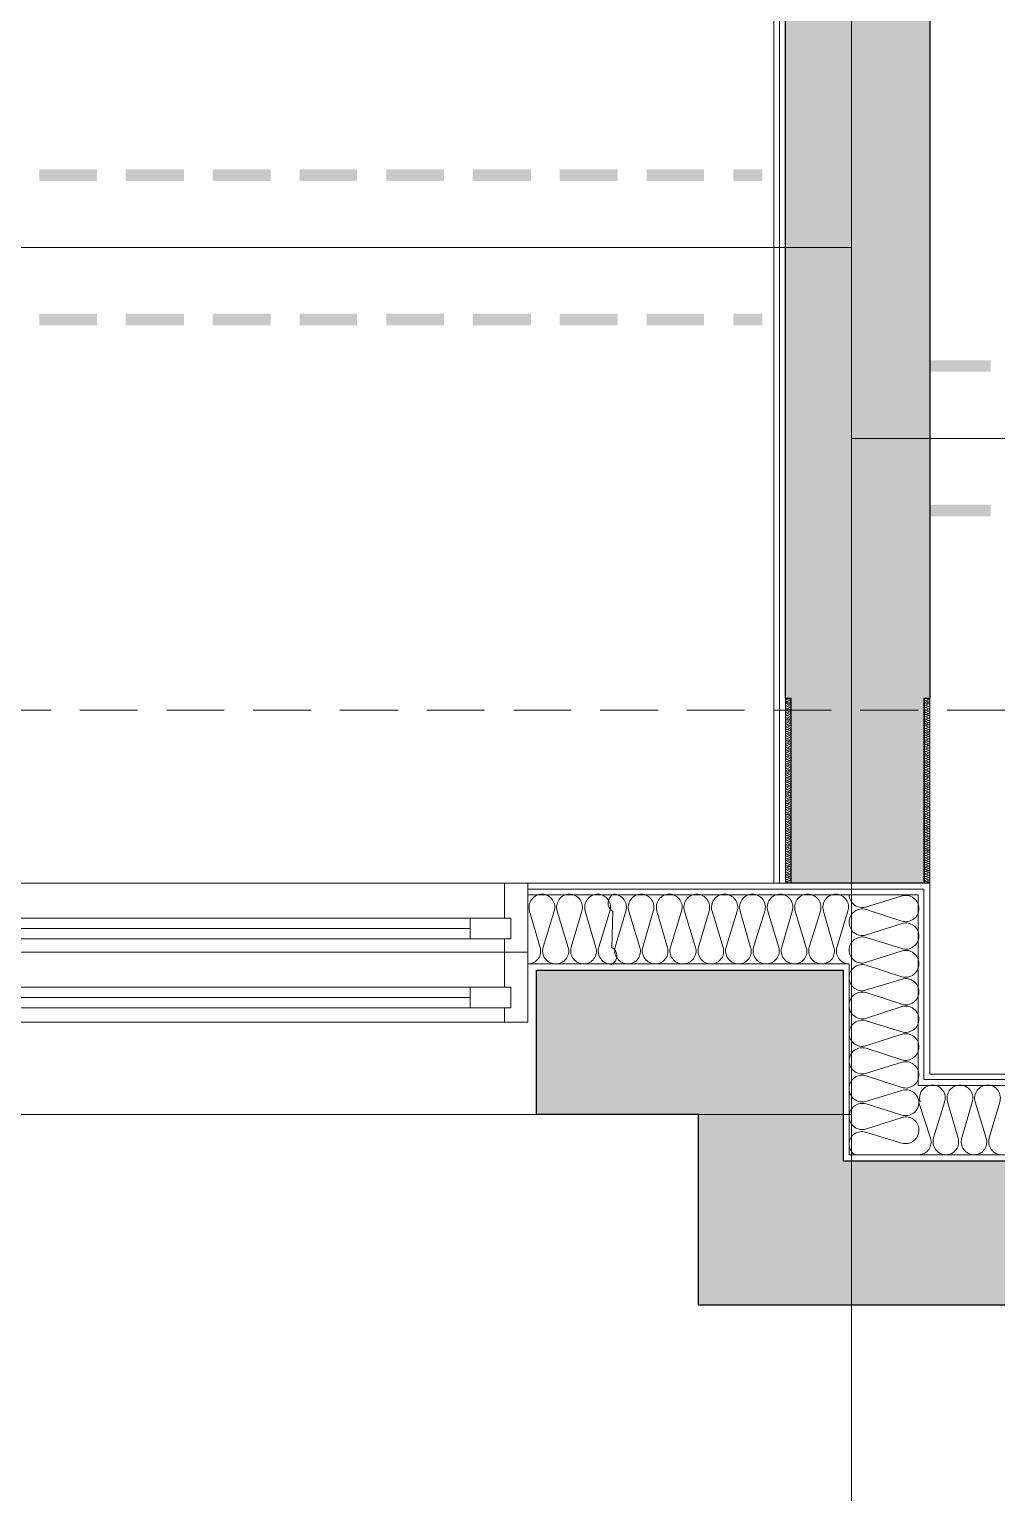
# Model space of a CAD drawing. Header units: millimetres. Extents: x 906 to 41302, y 848 to 28850.
# Drawn here: x 14347 to 16020, y 8792 to 11324 of the extents above; entities that cross this region are included whole.
import ezdxf

# ---------------------------------------------------------------- set-up
doc = ezdxf.new("R2010")
doc.units = ezdxf.units.MM
for name, color, linetype in [('PDF_X-단위세대$및$주동평면도$A-FIN-INSL', 7, 'Continuous'), ('PDF_X-단위세대$및$주동평면도$A-FIN-INSL-HID', 7, 'Continuous'), ('PDF_X-단위세대$및$주동평면도$A-FLOR-FLIN-TYP', 7, 'Continuous'), ('PDF_X-단위세대$및$주동평면도$A-ST-AXIS-CEN', 7, 'Continuous'), ('PDF_X-단위세대$및$주동평면도$A-ST-AXIS-CEN-SUB', 7, 'Continuous'), ('PDF_X-단위세대$및$주동평면도$A-ST-CONC', 7, 'Continuous'), ('PDF_X-단위세대$및$주동평면도$A-WALL-DRY', 7, 'Continuous'), ('PDF_X-단위세대$및$주동평면도$A-WIN', 7, 'Continuous')]:
    doc.layers.add(name, color=color, linetype=linetype)
doc.layers.add('PDF_X-단위세대$및$주동평면도$A-FIN-INSL-HAT', color=7, linetype='Continuous', true_color=0x666666)
doc.layers.add('PDF_X-단위세대$및$주동평면도$S-ST-CONC-PAT1', color=7, linetype='Continuous', true_color=0xb7b7b7)

msp = doc.modelspace()

# ---------------------------------------------------------------- linework, layer by layer
at = {"layer": 'PDF_X-단위세대$및$주동평면도$A-FIN-INSL', "lineweight": 5}
for points in [[(15654.9, 10166.4), (15654.9, 9846.7)], [(15904.6, 9846.7), (15904.6, 10166.4)], [(15209.3, 9826.6), (15884.5, 9826.6), (15884.5, 9496.4), (16529.1, 9496.4)], [(15209.3, 9707), (15764.9, 9707), (15764.9, 9376.8), (16529.1, 9376.8)]]:
    msp.add_lwpolyline(points, dxfattribs=at)
at = {"layer": 'PDF_X-단위세대$및$주동평면도$A-FIN-INSL-HAT', "lineweight": 9}
for points in [[(15654.9, 10166.9, 0.501688), (15657, 10165.3), (15662.4, 10166.3, -0.501688), (15664.4, 10164.8, -0.501688), (15662.3, 10162.1), (15656.9, 10161.1, -0.501688), (15654.9, 10162.7, -0.501688), (15657, 10164.2), (15662.4, 10163.1, -0.501688), (15664.4, 10161.6, -0.501688), (15662.3, 10158.9), (15657, 10160, 0.501688), (15654.9, 10159.5, 0.501688), (15656.9, 10158, 0.501688), (15654.9, 10155.2, 0.501688), (15656.9, 10153.7, 0.501688), (15654.9, 10151, 0.501688), (15656.9, 10149.5, 0.501688), (15654.9, 10146.8, 0.501688), (15656.9, 10145.3, 0.501688), (15654.9, 10143.6, 0.501688), (15656.9, 10142.1, 0.501688), (15654.9, 10139.4, 0.501688), (15656.9, 10137.8, 0.501688), (15654.9, 10135.1, 0.501688), (15656.9, 10133.6, 0.501688), (15654.9, 10130.9, 0.501688), (15656.9, 10129.4, 0.501688), (15654.9, 10126.7, 0.501688), (15656.9, 10125.1, 0.501688), (15654.9, 10123.5, 0.501688), (15656.9, 10122, 0.501688), (15654.9, 10119.3, 0.501688), (15656.9, 10117.7, 0.501688), (15654.9, 10115, 0.501688), (15656.9, 10113.5, 0.501688), (15654.9, 10110.8, 0.501688), (15656.9, 10109.3, 0.501688), (15654.9, 10107.6, 0.501688), (15656.9, 10106.1, 0.501688), (15654.9, 10103.4, 0.501688), (15656.9, 10101.9, 0.501688), (15654.9, 10099.2, 0.501688), (15656.9, 10097.6, 0.501688), (15654.9, 10094.9, 0.501688), (15656.9, 10093.4, 0.501688), (15654.9, 10090.7, 0.501688), (15656.9, 10089.2, 0.501688), (15654.9, 10087.5, 0.501688), (15656.9, 10086, 0.501688), (15654.9, 10083.3, 0.501688), (15656.9, 10081.8, 0.501688), (15654.9, 10079, 0.501688), (15656.9, 10077.5, 0.501688), (15654.9, 10074.8, 0.501688), (15656.9, 10073.3, 0.501688), (15654.9, 10071.6, 0.501688), (15656.9, 10070.1, 0.501688), (15654.9, 10067.4, 0.501688), (15656.9, 10065.9, 0.501688), (15654.9, 10063.2, 0.501688), (15656.9, 10061.6, 0.501688), (15654.9, 10058.9, 0.501688), (15656.9, 10057.4, 0.501688), (15654.9, 10054.7, 0.501688), (15656.9, 10053.2, 0.501688), (15654.9, 10051.5, 0.501688), (15656.9, 10050, 0.501688), (15654.9, 10047.3, 0.501688), (15656.9, 10045.8, 0.501688), (15654.9, 10043.1, 0.501688), (15656.9, 10041.5, 0.501688), (15654.9, 10038.8, 0.501688), (15656.9, 10037.3, 0.501688), (15654.9, 10035.7, 0.501688), (15656.9, 10034.1, 0.501688), (15654.9, 10031.4, 0.501688), (15656.9, 10029.9, 0.501688), (15654.9, 10027.2, 0.501688), (15656.9, 10025.7, 0.501688), (15654.9, 10023, 0.501688), (15656.9, 10021.4, 0.501688), (15654.9, 10018.7, 0.501688), (15656.9, 10017.2, 0.501688), (15654.9, 10015.5, 0.501688), (15656.9, 10014, 0.501688), (15654.9, 10011.3, 0.501688), (15656.9, 10009.8, 0.501688), (15654.9, 10007.1, 0.501688), (15656.9, 10005.6, 0.501688), (15654.9, 10002.8, 0.501688), (15656.9, 10001.3, 0.501688), (15654.9, 9999.7, 0.501688), (15656.9, 9998.1, 0.501688), (15654.9, 9995.4, 0.501688), (15656.9, 9993.9, 0.501688), (15654.9, 9991.2, 0.501688), (15656.9, 9989.7, 0.501688), (15654.9, 9987, 0.501688), (15656.9, 9985.4, 0.501688), (15654.9, 9982.7, 0.501688), (15656.9, 9981.2, 0.501688), (15654.9, 9979.6, 0.501688), (15656.9, 9978, 0.501688), (15654.9, 9975.3, 0.501688), (15656.9, 9973.8, 0.501688), (15654.9, 9971.1, 0.501688), (15656.9, 9969.6, 0.501688), (15654.9, 9966.9, 0.501688), (15656.9, 9965.3, 0.501688), (15654.9, 9962.6, 0.501688), (15656.9, 9961.1, 0.501688), (15654.9, 9959.5, 0.501688), (15656.9, 9957.9, 0.501688), (15654.9, 9955.2, 0.501688), (15656.9, 9953.7, 0.501688), (15654.9, 9951, 0.501688), (15656.9, 9949.5, 0.501688), (15654.9, 9946.8, 0.501688), (15656.9, 9945.2, 0.501688), (15654.9, 9943.6, 0.501688), (15656.9, 9942.1, 0.501688), (15654.9, 9939.3, 0.501688), (15656.9, 9937.8, 0.501688), (15654.9, 9935.1, 0.501688), (15656.9, 9933.6, 0.501688), (15654.9, 9930.9, 0.501688), (15656.9, 9929.4, 0.501688), (15654.9, 9926.6, 0.501688), (15656.9, 9925.1, 0.501688), (15654.9, 9923.5, 0.501688), (15656.9, 9921.9, 0.501688), (15654.9, 9919.2, 0.501688), (15656.9, 9917.7, 0.501688), (15654.9, 9915, 0.501688), (15656.9, 9913.5, 0.501688), (15654.9, 9910.8, 0.501688), (15656.9, 9909.2, 0.501688), (15654.9, 9907.6, 0.501688), (15656.9, 9906.1, 0.501688), (15654.9, 9903.4, 0.501688), (15656.9, 9901.8, 0.501688), (15654.9, 9899.1, 0.501688), (15656.9, 9897.6, 0.501688), (15654.9, 9894.9, 0.501688), (15656.9, 9893.4, 0.501688), (15654.9, 9890.7, 0.501688), (15656.9, 9889.1, 0.501688), (15654.9, 9887.5, 0.501688), (15656.9, 9886, 0.501688), (15654.9, 9883.3, 0.501688), (15656.9, 9881.7, 0.501688), (15654.9, 9879, 0.501688), (15656.9, 9877.5, 0.501688), (15654.9, 9874.8, 0.501688), (15656.9, 9873.3, 0.501688), (15654.9, 9871.6, 0.501688), (15656.9, 9870.1, 0.501688), (15654.9, 9867.4, 0.501688), (15656.9, 9865.9, 0.501688), (15654.9, 9863.1, 0.501688), (15656.9, 9861.6, 0.501688), (15654.9, 9858.9, 0.501688), (15656.9, 9857.4, 0.501688), (15654.9, 9854.7, 0.501688), (15656.9, 9853.2, 0.501688), (15654.9, 9851.5, 0.501688), (15656.9, 9850, 0.501688), (15654.9, 9847.3)], [(15904.6, 9847.3, 0.501688), (15902.6, 9848.8, 0.501688), (15904.6, 9851.5, 0.501688), (15902.6, 9853, 0.501688), (15904.6, 9854.7, 0.501688), (15902.6, 9856.2, 0.501688), (15904.6, 9858.9, 0.501688), (15902.6, 9860.4, 0.501688), (15904.6, 9863.1, 0.501688), (15902.6, 9864.7, 0.501688), (15904.6, 9867.4, 0.501688), (15902.6, 9868.9, 0.501688), (15904.6, 9871.6, 0.501688), (15902.6, 9873.1, 0.501688), (15904.6, 9874.8, 0.501688), (15902.6, 9876.3, 0.501688), (15904.6, 9879, 0.501688), (15902.6, 9880.5, 0.501688), (15904.6, 9883.3, 0.501688), (15902.6, 9884.8, 0.501688), (15904.6, 9887.5, 0.501688), (15902.6, 9889, 0.501688), (15904.6, 9890.7, 0.501688), (15902.6, 9892.2, 0.501688), (15904.6, 9894.9, 0.501688), (15902.6, 9896.4, 0.501688), (15904.6, 9899.1, 0.501688), (15902.6, 9900.6, 0.501688), (15904.6, 9903.4, 0.501688), (15902.6, 9904.9, 0.501688), (15904.6, 9907.6, 0.501688), (15902.6, 9909.1, 0.501688), (15904.6, 9910.8, 0.501688), (15902.6, 9912.3, 0.501688), (15904.6, 9915, 0.501688), (15902.6, 9916.5, 0.501688), (15904.6, 9919.2, 0.501688), (15902.6, 9920.8, 0.501688), (15904.6, 9923.5, 0.501688), (15902.6, 9925, 0.501688), (15904.6, 9926.6, 0.501688), (15902.6, 9928.2, 0.501688), (15904.6, 9930.9, 0.501688), (15902.6, 9932.4, 0.501688), (15904.6, 9935.1, 0.501688), (15902.6, 9936.6, 0.501688), (15904.6, 9939.3, 0.501688), (15902.6, 9940.9, 0.501688), (15904.6, 9943.6, 0.501688), (15902.6, 9945.1, 0.501688), (15904.6, 9946.8, 0.501688), (15902.6, 9948.3, 0.501688), (15904.6, 9951, 0.501688), (15902.6, 9952.5, 0.501688), (15904.6, 9955.2, 0.501688), (15902.6, 9956.7, 0.501688), (15904.6, 9959.5, 0.501688), (15902.6, 9961, 0.501688), (15904.6, 9962.6, 0.501688), (15902.6, 9964.1, 0.501688), (15904.6, 9966.9, 0.501688), (15902.6, 9968.4, 0.501688), (15904.6, 9971.1, 0.501688), (15902.6, 9972.6, 0.501688), (15904.6, 9975.3, 0.501688), (15902.6, 9976.8, 0.501688), (15904.6, 9979.6, 0.501688), (15902.6, 9981.1, 0.501688), (15904.6, 9982.7, 0.501688), (15902.6, 9984.3, 0.501688), (15904.6, 9987, 0.501688), (15902.6, 9988.5, 0.501688), (15904.6, 9991.2, 0.501688), (15902.6, 9992.7, 0.501688), (15904.6, 9995.4, 0.501688), (15902.6, 9997, 0.501688), (15904.6, 9999.7, 0.501688), (15902.6, 10001.2, 0.501688), (15904.6, 10002.8, 0.501688), (15902.6, 10004.4, 0.501688), (15904.6, 10007.1, 0.501688), (15902.6, 10008.6, 0.501688), (15904.6, 10011.3, 0.501688), (15902.6, 10012.8, 0.501688), (15904.6, 10015.5, 0.501688), (15902.6, 10017.1, 0.501688), (15904.6, 10018.7, 0.501688), (15902.6, 10020.2, 0.501688), (15904.6, 10023, 0.501688), (15902.6, 10024.5, 0.501688), (15904.6, 10027.2, 0.501688), (15902.6, 10028.7, 0.501688), (15904.6, 10031.4, 0.501688), (15902.6, 10032.9, 0.501688), (15904.6, 10035.7, 0.501688), (15902.6, 10037.2, 0.501688), (15904.6, 10038.8, 0.501688), (15902.6, 10040.3, 0.501688), (15904.6, 10043.1, 0.501688), (15902.6, 10044.6, 0.501688), (15904.6, 10047.3, 0.501688), (15902.6, 10048.8, 0.501688), (15904.6, 10051.5, 0.501688), (15902.6, 10053, 0.501688), (15904.6, 10054.7, 0.501688), (15902.6, 10056.2, 0.501688), (15904.6, 10058.9, 0.501688), (15902.6, 10060.5, 0.501688), (15904.6, 10063.2, 0.501688), (15902.6, 10064.7, 0.501688), (15904.6, 10067.4, 0.501688), (15902.6, 10068.9, 0.501688), (15904.6, 10071.6, 0.501688), (15902.6, 10073.2, 0.501688), (15904.6, 10074.8, 0.501688), (15902.6, 10076.3, 0.501688), (15904.6, 10079, 0.501688), (15902.6, 10080.6, 0.501688), (15904.6, 10083.3, 0.501688), (15902.6, 10084.8, 0.501688), (15904.6, 10087.5, 0.501688), (15902.6, 10089, 0.501688), (15904.6, 10090.7, 0.501688), (15902.6, 10092.2, 0.501688), (15904.6, 10094.9, 0.501688), (15902.6, 10096.4, 0.501688), (15904.6, 10099.2, 0.501688), (15902.6, 10100.7, 0.501688), (15904.6, 10103.4, 0.501688), (15902.6, 10104.9, 0.501688), (15904.6, 10107.6, 0.501688), (15902.6, 10109.1, 0.501688), (15904.6, 10110.8, 0.501688), (15902.6, 10112.3, 0.501688), (15904.6, 10115, 0.501688), (15902.6, 10116.5, 0.501688), (15904.6, 10119.3, 0.501688), (15902.6, 10120.8, 0.501688), (15904.6, 10123.5, 0.501688), (15902.6, 10125, 0.501688), (15904.6, 10126.7, 0.501688), (15902.6, 10128.2, 0.501688), (15904.6, 10130.9, 0.501688), (15902.6, 10132.4, 0.501688), (15904.6, 10135.1, 0.501688), (15902.6, 10136.7, 0.501688), (15904.6, 10139.4, 0.501688), (15902.6, 10140.9, 0.501688), (15904.6, 10143.6, 0.501688), (15902.6, 10145.1, 0.501688), (15904.6, 10146.8, 0.501688), (15902.6, 10148.3, 0.501688), (15904.6, 10151, 0.501688), (15902.6, 10152.5, 0.501688), (15904.6, 10155.2, 0.501688), (15902.6, 10156.8, 0.501688), (15904.6, 10159.5, 0.501688), (15902.6, 10161, 0.501688), (15904.6, 10162.7, 0.501688), (15902.6, 10164.2, 0.501688), (15904.6, 10166.9)], [(15209.8, 9707, 0.50163), (15230.5, 9735.6), (15212.4, 9798.5, -0.50163), (15234.2, 9827.7, -0.50163), (15254.8, 9798.1), (15235.7, 9736.3, 0.50163), (15257.5, 9707, 0.50163), (15279.2, 9735.6), (15260, 9798.5, -0.50163), (15281.8, 9827.7, -0.50163), (15302.5, 9798.1), (15284.3, 9736.3, 0.50163), (15306.2, 9707, 0.50163), (15326.8, 9735.6), (15308.7, 9798.5, -0.50163), (15330.5, 9827.7, -0.50163), (15351.1, 9798.1), (15332, 9736.3, 0.50163), (15353.9, 9706.3, 0.625109), (15354.3, 9735.6), (15356.5, 9797.9, -0.625109), (15358, 9827.7, -0.50163), (15378.7, 9798.1), (15360.5, 9736.3, 0.50163), (15382.4, 9707, 0.50163), (15403, 9735.6), (15383.8, 9798.5, -0.50163), (15405.6, 9827.7, -0.50163), (15426.3, 9798.1), (15408.2, 9736.3, 0.50163), (15430, 9707, 0.50163), (15450.6, 9735.6), (15432.5, 9798.5, -0.50163), (15454.3, 9827.7, -0.50163), (15475, 9798.1), (15455.8, 9736.3, 0.50163), (15477.6, 9707, 0.50163), (15499.3, 9735.6), (15480.1, 9798.5, -0.50163), (15501.9, 9827.7, -0.50163), (15522.6, 9798.1), (15504.5, 9736.3, 0.50163), (15526.3, 9707, 0.50163), (15546.9, 9735.6), (15527.8, 9798.5, -0.50163), (15549.6, 9827.7, -0.50163), (15571.3, 9798.1), (15552.1, 9736.3, 0.50163), (15573.9, 9707, 0.50163), (15594.6, 9735.6), (15576.4, 9798.5, -0.50163), (15598.3, 9827.7, -0.50163), (15618.9, 9798.1), (15599.7, 9736.3, 0.50163), (15621.5, 9707, 0.50163), (15643.2, 9735.6), (15624.1, 9798.5, -0.50163), (15645.9, 9827.7, -0.50163), (15666.5, 9798.1), (15648.4, 9736.3, 0.50163), (15670.2, 9707, 0.50163), (15690.9, 9735.6), (15671.7, 9798.5, -0.50163), (15693.5, 9827.7, -0.50163), (15715.2, 9798.1), (15696, 9736.3, 0.50163), (15717.8, 9707, 0.50163), (15738.5, 9735.6), (15720.4, 9798.5, -0.50163), (15742.2, 9827.7, -0.50163), (15762.8, 9798.1), (15743.8, 9735.6, 0.487625), (15764.4, 9707.1)], [(15764.9, 9827.2, 0.50163), (15793.5, 9805.5), (15856.4, 9824.6, -0.50163), (15885.6, 9802.8, -0.50163), (15856, 9781.1), (15794.2, 9801.3, 0.50163), (15764.9, 9779.5, 0.50163), (15793.5, 9756.8), (15856.4, 9777, -0.50163), (15885.6, 9755.2, -0.50163), (15856, 9733.5), (15794.2, 9752.7, 0.50163), (15764.9, 9730.9, 0.50163), (15793.5, 9709.2), (15856.4, 9729.4, -0.50163), (15885.6, 9707.6, -0.50163), (15856, 9684.8), (15794.2, 9705, 0.50163), (15764.9, 9683.2, 0.50163), (15793.5, 9661.5), (15856.4, 9680.7, -0.50163), (15885.6, 9658.9, -0.50163), (15856, 9637.2), (15794.2, 9657.4, 0.50163), (15764.9, 9635.6, 0.50163), (15793.5, 9612.8), (15856.4, 9633.1, -0.50163), (15885.6, 9611.3, -0.50163), (15856, 9589.6), (15794.2, 9608.7, 0.50163), (15764.9, 9586.9, 0.50163), (15793.5, 9565.2), (15856.4, 9585.4, -0.50163), (15885.6, 9563.6, -0.50163), (15856, 9540.9), (15794.2, 9561.1, 0.50163), (15764.9, 9539.3, 0.50163), (15793.5, 9517.6), (15856.4, 9536.8, -0.50163), (15885.6, 9515, -0.50163), (15856, 9493.3), (15794.2, 9513.5, 0.50163), (15764.9, 9491.7, 0.50163), (15793.5, 9468.9), (15856, 9488, -0.50163), (15885.6, 9467.3)], [(15887.6, 9468.3, -0.50163), (15909.4, 9497.5, -0.50163), (15930, 9467.9), (15910.9, 9406.1, 0.50163), (15932.7, 9376.8, 0.50163), (15953.3, 9405.4), (15935.2, 9468.3, -0.50163), (15957, 9497.5, -0.50163), (15977.7, 9467.9), (15959.6, 9406.1, 0.50163), (15981.4, 9376.8, 0.50163), (16002, 9405.4), (15982.8, 9468.3, -0.50163), (16004.7, 9497.5, -0.50163), (16025.3, 9467.9), (16007.2, 9406.1, 0.50163), (16029, 9376.8, 0.50163)], [(15885.1, 9376.8, 0.50163), (15905.7, 9405.4), (15885.6, 9467.3, -0.50163), (15856, 9445.6), (15794.2, 9464.8, 0.50163), (15764.9, 9443, 0.50163), (15793.5, 9421.3), (15856.4, 9441.5, -0.50163), (15885.6, 9419.7, -0.50163), (15856, 9396.9), (15793.5, 9416, 0.50163), (15764.9, 9395.4, 0.239927), (15774.3, 9377)]]:
    msp.add_lwpolyline(points, format="xyb", dxfattribs=at)
for points in [[(15654.9, 10166.4), (15654.9, 10166.4)], [(15904.6, 10166.4), (15904.6, 10166.4)], [(15654.9, 9846.7), (15654.9, 9846.7)], [(15764.9, 9826.6), (15764.9, 9826.6)], [(15904.6, 9846.7), (15904.6, 9846.7)], [(15209.3, 9707), (15209.3, 9707)], [(15884.5, 9376.8), (15884.5, 9376.8)]]:
    msp.add_lwpolyline(points, dxfattribs=at)
for points in [[(15662.3, 9846.7), (15657, 9848.9), (15662.3, 9851), (15657, 9853.1), (15662.3, 9855.2), (15657, 9857.3), (15662.3, 9858.4), (15657, 9860.5), (15662.3, 9862.6), (15657, 9864.7), (15662.3, 9866.8), (15657, 9869), (15662.3, 9871.1), (15657, 9873.2), (15662.3, 9875.3), (15657, 9876.4), (15662.3, 9878.5), (15657, 9880.6), (15662.3, 9882.7), (15657, 9884.8), (15662.3, 9887), (15657, 9889.1), (15662.3, 9891.2), (15657, 9893.3), (15662.3, 9894.4), (15657, 9896.5), (15662.3, 9898.6), (15657, 9900.7), (15662.3, 9902.8), (15657, 9904.9), (15662.3, 9907.1), (15657, 9909.2), (15662.3, 9911.3), (15657, 9912.4), (15662.3, 9914.5), (15657, 9916.6), (15662.3, 9918.7), (15657, 9920.8), (15662.3, 9922.9), (15657, 9925.1), (15662.3, 9927.2), (15657, 9929.3), (15662.3, 9930.3), (15657, 9932.5), (15662.3, 9934.6), (15657, 9936.7), (15662.3, 9938.8), (15657, 9940.9), (15662.3, 9943), (15657, 9945.2), (15662.3, 9947.3), (15657, 9948.3), (15662.3, 9950.5), (15657, 9952.6), (15662.3, 9954.7), (15657, 9956.8), (15662.3, 9958.9), (15657, 9961), (15662.3, 9963.2), (15657, 9965.3), (15662.3, 9966.3), (15657, 9968.4), (15662.3, 9970.6), (15657, 9972.7), (15662.3, 9974.8), (15657, 9976.9), (15662.3, 9979), (15657, 9981.1), (15662.3, 9983.3), (15657, 9984.3), (15662.3, 9986.4), (15657, 9988.6), (15662.3, 9990.7), (15657, 9992.8), (15662.3, 9994.9), (15657, 9997), (15662.3, 9999.1), (15657, 10001.3), (15662.3, 10003.4), (15657, 10004.4), (15662.3, 10006.5), (15657, 10008.7), (15662.3, 10010.8), (15657, 10012.9), (15662.3, 10015), (15657, 10017.1), (15662.3, 10019.2), (15657, 10021.4), (15662.3, 10022.4), (15657, 10024.5), (15662.3, 10026.7), (15657, 10028.8), (15662.3, 10030.9), (15657, 10033), (15662.3, 10035.1), (15657, 10037.2), (15662.3, 10039.4), (15657, 10040.4), (15662.3, 10042.5), (15657, 10044.6), (15662.3, 10046.8), (15657, 10048.9), (15662.3, 10051), (15657, 10053.1), (15662.3, 10055.2), (15657, 10057.3), (15662.3, 10058.4), (15657, 10060.5), (15662.3, 10062.6), (15657, 10064.8), (15662.3, 10066.9), (15657, 10069), (15662.3, 10071.1), (15657, 10073.2), (15662.3, 10075.3), (15657, 10076.4), (15662.3, 10078.5), (15657, 10080.6), (15662.3, 10082.7), (15657, 10084.9), (15662.3, 10087), (15657, 10089.1), (15662.3, 10091.2), (15657, 10093.3), (15662.3, 10094.4), (15657, 10096.5), (15662.3, 10098.6), (15657, 10100.7), (15662.3, 10102.9), (15657, 10105), (15662.3, 10107.1), (15657, 10109.2), (15662.3, 10111.3), (15657, 10112.4), (15662.3, 10114.5), (15657, 10116.6), (15662.3, 10118.7), (15657, 10120.8), (15662.3, 10123), (15657, 10125.1), (15662.3, 10127.2), (15657, 10129.3), (15662.3, 10130.4), (15657, 10132.5), (15662.3, 10134.6), (15657, 10136.7), (15662.3, 10138.8), (15657, 10141), (15662.3, 10143.1), (15657, 10145.2), (15662.3, 10147.3), (15657, 10148.4), (15662.3, 10150.5), (15657, 10152.6), (15662.3, 10154.7), (15657, 10156.8), (15662.3, 10157.9, -0.501688), (15664.4, 10157.4, -0.501688), (15662.4, 10155.8, -0.501688), (15664.4, 10153.1, -0.501688), (15662.4, 10151.6, -0.501688), (15664.4, 10148.9, -0.501688), (15662.4, 10147.4, -0.501688), (15664.4, 10144.7, -0.501688), (15662.4, 10143.1, -0.501688), (15664.4, 10141.5, -0.501688), (15662.4, 10140, -0.501688), (15664.4, 10137.3, -0.501688), (15662.4, 10135.7, -0.501688), (15664.4, 10133, -0.501688), (15662.4, 10131.5, -0.501688), (15664.4, 10128.8, -0.501688), (15662.4, 10127.3, -0.501688), (15664.4, 10125.6, -0.501688), (15662.4, 10124.1, -0.501688), (15664.4, 10121.4, -0.501688), (15662.4, 10119.9, -0.501688), (15664.4, 10117.1, -0.501688), (15662.4, 10115.6, -0.501688), (15664.4, 10112.9, -0.501688), (15662.4, 10111.4, -0.501688), (15664.4, 10108.7, -0.501688), (15662.4, 10107.2, -0.501688), (15664.4, 10105.5, -0.501688), (15662.4, 10104, -0.501688), (15664.4, 10101.3, -0.501688), (15662.4, 10099.7, -0.501688), (15664.4, 10097, -0.501688), (15662.4, 10095.5, -0.501688), (15664.4, 10092.8, -0.501688), (15662.4, 10091.3, -0.501688), (15664.4, 10089.6, -0.501688), (15662.4, 10088.1, -0.501688), (15664.4, 10085.4, -0.501688), (15662.4, 10083.9, -0.501688), (15664.4, 10081.2, -0.501688), (15662.4, 10079.6, -0.501688), (15664.4, 10076.9, -0.501688), (15662.4, 10075.4, -0.501688), (15664.4, 10072.7, -0.501688), (15662.4, 10071.2, -0.501688), (15664.4, 10069.5, -0.501688), (15662.4, 10068, -0.501688), (15664.4, 10065.3, -0.501688), (15662.4, 10063.8, -0.501688), (15664.4, 10061.1, -0.501688), (15662.4, 10059.5, -0.501688), (15664.4, 10056.8, -0.501688), (15662.4, 10055.3, -0.501688), (15664.4, 10053.6, -0.501688), (15662.4, 10052.1, -0.501688), (15664.4, 10049.4, -0.501688), (15662.4, 10047.9, -0.501688), (15664.4, 10045.2, -0.501688), (15662.4, 10043.7, -0.501688), (15664.4, 10040.9, -0.501688), (15662.4, 10039.4, -0.501688), (15664.4, 10036.7, -0.501688), (15662.4, 10035.2, -0.501688), (15664.4, 10033.5, -0.501688), (15662.4, 10032, -0.501688), (15664.4, 10029.3, -0.501688), (15662.4, 10027.8, -0.501688), (15664.4, 10025.1, -0.501688), (15662.4, 10023.5, -0.501688), (15664.4, 10020.8, -0.501688), (15662.4, 10019.3, -0.501688), (15664.4, 10017.7, -0.501688), (15662.4, 10016.1, -0.501688), (15664.4, 10013.4, -0.501688), (15662.4, 10011.9, -0.501688), (15664.4, 10009.2, -0.501688), (15662.4, 10007.7, -0.501688), (15664.4, 10005, -0.501688), (15662.4, 10003.4, -0.501688), (15664.4, 10000.7, -0.501688), (15662.4, 9999.2, -0.501688), (15664.4, 9997.6, -0.501688), (15662.4, 9996, -0.501688), (15664.4, 9993.3, -0.501688), (15662.4, 9991.8, -0.501688), (15664.4, 9989.1, -0.501688), (15662.4, 9987.6, -0.501688), (15664.4, 9984.9, -0.501688), (15662.4, 9983.3, -0.501688), (15664.4, 9981.7, -0.501688), (15662.4, 9980.2, -0.501688), (15664.4, 9977.4, -0.501688), (15662.4, 9975.9, -0.501688), (15664.4, 9973.2, -0.501688), (15662.4, 9971.7, -0.501688), (15664.4, 9969, -0.501688), (15662.4, 9967.5, -0.501688), (15664.4, 9964.7, -0.501688), (15662.4, 9963.2, -0.501688), (15664.4, 9961.6, -0.501688), (15662.4, 9960, -0.501688), (15664.4, 9957.3, -0.501688), (15662.4, 9955.8, -0.501688), (15664.4, 9953.1, -0.501688), (15662.4, 9951.6, -0.501688), (15664.4, 9948.9, -0.501688), (15662.4, 9947.3, -0.501688), (15664.4, 9944.6, -0.501688), (15662.4, 9943.1, -0.501688), (15664.4, 9941.5, -0.501688), (15662.4, 9939.9, -0.501688), (15664.4, 9937.2, -0.501688), (15662.4, 9935.7, -0.501688), (15664.4, 9933, -0.501688), (15662.4, 9931.5, -0.501688), (15664.4, 9928.8, -0.501688), (15662.4, 9927.2, -0.501688), (15664.4, 9925.6, -0.501688), (15662.4, 9924.1, -0.501688), (15664.4, 9921.4, -0.501688), (15662.4, 9919.8, -0.501688), (15664.4, 9917.1, -0.501688), (15662.4, 9915.6, -0.501688), (15664.4, 9912.9, -0.501688), (15662.4, 9911.4, -0.501688), (15664.4, 9908.7, -0.501688), (15662.4, 9907.1, -0.501688), (15664.4, 9905.5, -0.501688), (15662.4, 9904, -0.501688), (15664.4, 9901.2, -0.501688), (15662.4, 9899.7, -0.501688), (15664.4, 9897, -0.501688), (15662.4, 9895.5, -0.501688), (15664.4, 9892.8, -0.501688), (15662.4, 9891.3, -0.501688), (15664.4, 9889.6, -0.501688), (15662.4, 9888.1, -0.501688), (15664.4, 9885.4, -0.501688), (15662.4, 9883.8, -0.501688), (15664.4, 9881.1, -0.501688), (15662.4, 9879.6, -0.501688), (15664.4, 9876.9, -0.501688), (15662.4, 9875.4, -0.501688), (15664.4, 9872.7, -0.501688), (15662.4, 9871.1, -0.501688), (15664.4, 9869.5, -0.501688), (15662.4, 9868, -0.501688), (15664.4, 9865.3, -0.501688), (15662.4, 9863.7, -0.501688), (15664.4, 9861, -0.501688), (15662.4, 9859.5, -0.501688), (15664.4, 9856.8, -0.501688), (15662.4, 9855.3, -0.501688), (15664.4, 9853.6, -0.501688), (15662.4, 9852.1, -0.501688), (15664.4, 9849.4, -0.501688)], [(15897.2, 10166.4), (15902.5, 10164.2), (15897.2, 10162.1), (15902.5, 10160), (15897.2, 10157.9), (15902.5, 10156.8), (15897.2, 10154.7), (15902.5, 10152.6), (15897.2, 10150.5), (15902.5, 10148.4), (15897.2, 10146.2), (15902.5, 10144.1), (15897.2, 10142), (15902.5, 10139.9), (15897.2, 10138.8), (15902.5, 10136.7), (15897.2, 10134.6), (15902.5, 10132.5), (15897.2, 10130.4), (15902.5, 10128.3), (15897.2, 10126.1), (15902.5, 10124), (15897.2, 10121.9), (15902.5, 10120.8), (15897.2, 10118.7), (15902.5, 10116.6), (15897.2, 10114.5), (15902.5, 10112.4), (15897.2, 10110.3), (15902.5, 10108.1), (15897.2, 10106), (15902.5, 10103.9), (15897.2, 10102.9), (15902.5, 10100.7), (15897.2, 10098.6), (15902.5, 10096.5), (15897.2, 10094.4), (15902.5, 10092.3), (15897.2, 10090.2), (15902.5, 10088), (15897.2, 10085.9), (15902.5, 10084.9), (15897.2, 10082.7), (15902.5, 10080.6), (15897.2, 10078.5), (15902.5, 10076.4), (15897.2, 10074.3), (15902.5, 10072.2), (15897.2, 10070), (15902.5, 10067.9), (15897.2, 10066.9), (15902.5, 10064.8), (15897.2, 10062.6), (15902.5, 10060.5), (15897.2, 10058.4), (15902.5, 10056.3), (15897.2, 10054.2), (15902.5, 10052.1), (15897.2, 10049.9), (15902.5, 10048.9), (15897.2, 10046.8), (15902.5, 10044.6), (15897.2, 10042.5), (15902.5, 10040.4), (15897.2, 10038.3), (15902.5, 10036.2), (15897.2, 10034.1), (15902.5, 10031.9), (15897.2, 10030.9), (15902.5, 10028.8), (15897.2, 10026.7), (15902.5, 10024.5), (15897.2, 10022.4), (15902.5, 10020.3), (15897.2, 10018.2), (15902.5, 10016.1), (15897.2, 10014), (15902.5, 10012.9), (15897.2, 10010.8), (15902.5, 10008.7), (15897.2, 10006.5), (15902.5, 10004.4), (15897.2, 10002.3), (15902.5, 10000.2), (15897.2, 9998.1), (15902.5, 9996), (15897.2, 9994.9), (15902.5, 9992.8), (15897.2, 9990.7), (15902.5, 9988.6), (15897.2, 9986.4), (15902.5, 9984.3), (15897.2, 9982.2), (15902.5, 9980.1), (15897.2, 9978), (15902.5, 9976.9), (15897.2, 9974.8), (15902.5, 9972.7), (15897.2, 9970.6), (15902.5, 9968.4), (15897.2, 9966.3), (15902.5, 9964.2), (15897.2, 9962.1), (15902.5, 9960), (15897.2, 9958.9), (15902.5, 9956.8), (15897.2, 9954.7), (15902.5, 9952.6), (15897.2, 9950.5), (15902.5, 9948.3), (15897.2, 9946.2), (15902.5, 9944.1), (15897.2, 9942), (15902.5, 9940.9), (15897.2, 9938.8), (15902.5, 9936.7), (15897.2, 9934.6), (15902.5, 9932.5), (15897.2, 9930.3), (15902.5, 9928.2), (15897.2, 9926.1), (15902.5, 9924), (15897.2, 9921.9), (15902.5, 9920.8), (15897.2, 9918.7), (15902.5, 9916.6), (15897.2, 9914.5), (15902.5, 9912.4), (15897.2, 9910.2), (15902.5, 9908.1), (15897.2, 9906), (15902.5, 9903.9), (15897.2, 9902.8), (15902.5, 9900.7), (15897.2, 9898.6), (15902.5, 9896.5), (15897.2, 9894.4), (15902.5, 9892.2), (15897.2, 9890.1), (15902.5, 9888), (15897.2, 9885.9), (15902.5, 9884.8), (15897.2, 9882.7), (15902.5, 9880.6), (15897.2, 9878.5), (15902.5, 9876.4), (15897.2, 9874.3), (15902.5, 9872.1), (15897.2, 9870), (15902.5, 9867.9), (15897.2, 9866.8), (15902.5, 9864.7), (15897.2, 9862.6), (15902.5, 9860.5), (15897.2, 9858.4), (15902.5, 9856.3), (15897.2, 9854.1), (15902.5, 9852), (15897.2, 9849.9), (15902.5, 9848.9), (15897.2, 9846.7, -0.501688), (15895.1, 9849.4, -0.501688), (15897.2, 9850.9, -0.501688), (15895.1, 9853.6, -0.501688), (15897.2, 9855.1, -0.501688), (15895.1, 9856.8, -0.501688), (15897.2, 9858.3, -0.501688), (15895.1, 9861, -0.501688), (15897.2, 9862.5, -0.501688), (15895.1, 9865.3, -0.501688), (15897.2, 9866.8, -0.501688), (15895.1, 9869.5, -0.501688), (15897.2, 9871, -0.501688), (15895.1, 9872.7, -0.501688), (15897.2, 9874.2, -0.501688), (15895.1, 9876.9, -0.501688), (15897.2, 9878.4, -0.501688), (15895.1, 9881.1, -0.501688), (15897.2, 9882.7, -0.501688), (15895.1, 9885.4, -0.501688), (15897.2, 9886.9, -0.501688), (15895.1, 9889.6, -0.501688), (15897.2, 9891.1, -0.501688), (15895.1, 9892.8, -0.501688), (15897.2, 9894.3, -0.501688), (15895.1, 9897, -0.501688), (15897.2, 9898.5, -0.501688), (15895.1, 9901.2, -0.501688), (15897.2, 9902.8, -0.501688), (15895.1, 9905.5, -0.501688), (15897.2, 9907, -0.501688), (15895.1, 9908.7, -0.501688), (15897.2, 9910.2, -0.501688), (15895.1, 9912.9, -0.501688), (15897.2, 9914.4, -0.501688), (15895.1, 9917.1, -0.501688), (15897.2, 9918.6, -0.501688), (15895.1, 9921.4, -0.501688), (15897.2, 9922.9, -0.501688), (15895.1, 9925.6, -0.501688), (15897.2, 9927.1, -0.501688), (15895.1, 9928.8, -0.501688), (15897.2, 9930.3, -0.501688), (15895.1, 9933, -0.501688), (15897.2, 9934.5, -0.501688), (15895.1, 9937.2, -0.501688), (15897.2, 9938.7, -0.501688), (15895.1, 9941.5, -0.501688), (15897.2, 9943, -0.501688), (15895.1, 9944.6, -0.501688), (15897.2, 9946.2, -0.501688), (15895.1, 9948.9, -0.501688), (15897.2, 9950.4, -0.501688), (15895.1, 9953.1, -0.501688), (15897.2, 9954.6, -0.501688), (15895.1, 9957.3, -0.501688), (15897.2, 9958.9, -0.501688), (15895.1, 9961.6, -0.501688), (15897.2, 9963.1, -0.501688), (15895.1, 9964.7, -0.501688), (15897.2, 9966.3, -0.501688), (15895.1, 9969, -0.501688), (15897.2, 9970.5, -0.501688), (15895.1, 9973.2, -0.501688), (15897.2, 9974.7, -0.501688), (15895.1, 9977.4, -0.501688), (15897.2, 9979, -0.501688), (15895.1, 9981.7, -0.501688), (15897.2, 9983.2, -0.501688), (15895.1, 9984.9, -0.501688), (15897.2, 9986.4, -0.501688), (15895.1, 9989.1, -0.501688), (15897.2, 9990.6, -0.501688), (15895.1, 9993.3, -0.501688), (15897.2, 9994.8, -0.501688), (15895.1, 9997.6, -0.501688), (15897.2, 9999.1, -0.501688), (15895.1, 10000.7, -0.501688), (15897.2, 10002.2, -0.501688), (15895.1, 10005, -0.501688), (15897.2, 10006.5, -0.501688), (15895.1, 10009.2, -0.501688), (15897.2, 10010.7, -0.501688), (15895.1, 10013.4, -0.501688), (15897.2, 10014.9, -0.501688), (15895.1, 10017.7, -0.501688), (15897.2, 10019.2, -0.501688), (15895.1, 10020.8, -0.501688), (15897.2, 10022.4, -0.501688), (15895.1, 10025.1, -0.501688), (15897.2, 10026.6, -0.501688), (15895.1, 10029.3, -0.501688), (15897.2, 10030.8, -0.501688), (15895.1, 10033.5, -0.501688), (15897.2, 10035.1, -0.501688), (15895.1, 10036.7, -0.501688), (15897.2, 10038.2, -0.501688), (15895.1, 10040.9, -0.501688), (15897.2, 10042.5, -0.501688), (15895.1, 10045.2, -0.501688), (15897.2, 10046.7, -0.501688), (15895.1, 10049.4, -0.501688), (15897.2, 10050.9, -0.501688), (15895.1, 10053.6, -0.501688), (15897.2, 10055.2, -0.501688), (15895.1, 10056.8, -0.501688), (15897.2, 10058.3, -0.501688), (15895.1, 10061.1, -0.501688), (15897.2, 10062.6, -0.501688), (15895.1, 10065.3, -0.501688), (15897.2, 10066.8, -0.501688), (15895.1, 10069.5, -0.501688), (15897.2, 10071, -0.501688), (15895.1, 10072.7, -0.501688), (15897.2, 10074.2, -0.501688), (15895.1, 10076.9, -0.501688), (15897.2, 10078.4, -0.501688), (15895.1, 10081.2, -0.501688), (15897.2, 10082.7, -0.501688), (15895.1, 10085.4, -0.501688), (15897.2, 10086.9, -0.501688), (15895.1, 10089.6, -0.501688), (15897.2, 10091.1, -0.501688), (15895.1, 10092.8, -0.501688), (15897.2, 10094.3, -0.501688), (15895.1, 10097, -0.501688), (15897.2, 10098.6, -0.501688), (15895.1, 10101.3, -0.501688), (15897.2, 10102.8, -0.501688), (15895.1, 10105.5, -0.501688), (15897.2, 10107, -0.501688), (15895.1, 10108.7, -0.501688), (15897.2, 10110.2, -0.501688), (15895.1, 10112.9, -0.501688), (15897.2, 10114.4, -0.501688), (15895.1, 10117.1, -0.501688), (15897.2, 10118.7, -0.501688), (15895.1, 10121.4, -0.501688), (15897.2, 10122.9, -0.501688), (15895.1, 10125.6, -0.501688), (15897.2, 10127.1, -0.501688), (15895.1, 10128.8, -0.501688), (15897.2, 10130.3, -0.501688), (15895.1, 10133, -0.501688), (15897.2, 10134.5, -0.501688), (15895.1, 10137.3, -0.501688), (15897.2, 10138.8, -0.501688), (15895.1, 10141.5, -0.501688), (15897.2, 10143, -0.501688), (15895.1, 10144.7, -0.501688), (15897.2, 10146.2, -0.501688), (15895.1, 10148.9, -0.501688), (15897.2, 10150.4, -0.501688), (15895.1, 10153.1, -0.501688), (15897.2, 10154.6, -0.501688), (15895.1, 10157.4, -0.501688), (15897.2, 10158.9, -0.501688), (15895.1, 10161.6, -0.501688), (15897.2, 10163.1, -0.501688), (15895.1, 10164.8, -0.501688)]]:
    msp.add_lwpolyline(points, format="xyb", close=True, dxfattribs=at)
at = {"layer": 'PDF_X-단위세대$및$주동평면도$A-FIN-INSL-HID', "lineweight": 5}
for points in [[(14284.3, 10146.2), (14384.9, 10146.2)], [(14434.6, 10146.2), (14534.1, 10146.2)], [(14584.9, 10146.2), (14684.4, 10146.2)], [(14734.1, 10146.2), (14834.7, 10146.2)], [(14884.4, 10146.2), (14985, 10146.2)], [(15034.7, 10146.2), (15134.2, 10146.2)], [(15185, 10146.2), (15284.5, 10146.2)], [(15334.2, 10146.2), (15434.7, 10146.2)], [(15484.5, 10146.2), (15584, 10146.2)], [(15634.8, 10146.2), (15734.3, 10146.2)], [(15784, 10146.2), (15884.5, 10146.2)], [(15934.3, 10146.2), (16034.8, 10146.2)]]:
    msp.add_lwpolyline(points, dxfattribs=at)
at = {"layer": 'PDF_X-단위세대$및$주동평면도$A-FLOR-FLIN-TYP', "lineweight": 5}
msp.add_lwpolyline([(15224.1, 9446.7), (12824.9, 9446.7)], dxfattribs=at)
at = {"layer": 'PDF_X-단위세대$및$주동평면도$A-ST-AXIS-CEN', "lineweight": 5}
for points in [[(15769.2, 7677.2), (15769.2, 16971.4)], [(15769.2, 10946.3), (10492.3, 10946.3)], [(15769.2, 10616.1), (26884.9, 10616.1), (28564.4, 10616.1)], [(15769.2, 9446.7), (10493.4, 9446.7), (12824.9, 9446.7)], [(15769.2, 9116.5), (26884.9, 9116.5), (28564.4, 9116.5)]]:
    msp.add_lwpolyline(points, dxfattribs=at)
at = {"layer": 'PDF_X-단위세대$및$주동평면도$A-ST-AXIS-CEN-SUB', "lineweight": 0}
for points in [[(15904.6, 10731.5), (15904.6, 10751.6)], [(15904.6, 10481.7), (15904.6, 10501.8)]]:
    msp.add_lwpolyline(points, dxfattribs=at)
at = {"layer": 'PDF_X-단위세대$및$주동평면도$A-ST-AXIS-CEN-SUB', "transparency": 33554559}
for points in [[(14464.3, 11061.7), (14464.3, 11081.8), (14364.8, 11061.7)], [(14464.3, 11081.8), (14364.8, 11061.7), (14364.8, 11081.8)], [(14614.5, 11061.7), (14614.5, 11081.8), (14514, 11061.7)], [(14614.5, 11081.8), (14514, 11061.7), (14514, 11081.8)], [(14764.8, 11061.7), (14764.8, 11081.8), (14664.3, 11061.7)], [(14764.8, 11081.8), (14664.3, 11061.7), (14664.3, 11081.8)], [(14914, 11061.7), (14914, 11081.8), (14814.6, 11061.7)], [(14914, 11081.8), (14814.6, 11061.7), (14814.6, 11081.8)], [(15064.3, 11061.7), (15064.3, 11081.8), (14964.8, 11061.7)], [(15064.3, 11081.8), (14964.8, 11061.7), (14964.8, 11081.8)], [(15214.6, 11061.7), (15214.6, 11081.8), (15114.1, 11061.7)], [(15214.6, 11081.8), (15114.1, 11061.7), (15114.1, 11081.8)], [(15364.9, 11061.7), (15364.9, 11081.8), (15264.4, 11061.7)], [(15364.9, 11081.8), (15264.4, 11061.7), (15264.4, 11081.8)], [(15514.1, 11061.7), (15514.1, 11081.8), (15414.6, 11061.7)], [(15514.1, 11081.8), (15414.6, 11061.7), (15414.6, 11081.8)], [(15614.7, 11061.7), (15614.7, 11081.8), (15564.9, 11061.7)], [(15614.7, 11081.8), (15564.9, 11061.7), (15564.9, 11081.8)], [(14464.3, 10811.9), (14464.3, 10832), (14364.8, 10811.9)], [(14464.3, 10832), (14364.8, 10811.9), (14364.8, 10832)], [(14614.5, 10811.9), (14614.5, 10832), (14514, 10811.9)], [(14614.5, 10832), (14514, 10811.9), (14514, 10832)], [(14764.8, 10811.9), (14764.8, 10832), (14664.3, 10811.9)], [(14764.8, 10832), (14664.3, 10811.9), (14664.3, 10832)], [(14914, 10811.9), (14914, 10832), (14814.6, 10811.9)], [(14914, 10832), (14814.6, 10811.9), (14814.6, 10832)], [(15064.3, 10811.9), (15064.3, 10832), (14964.8, 10811.9)], [(15064.3, 10832), (14964.8, 10811.9), (14964.8, 10832)], [(15214.6, 10811.9), (15214.6, 10832), (15114.1, 10811.9)], [(15214.6, 10832), (15114.1, 10811.9), (15114.1, 10832)], [(15364.9, 10811.9), (15364.9, 10832), (15264.4, 10811.9)], [(15364.9, 10832), (15264.4, 10811.9), (15264.4, 10832)], [(15514.1, 10811.9), (15514.1, 10832), (15414.6, 10811.9)], [(15514.1, 10832), (15414.6, 10811.9), (15414.6, 10832)], [(15614.7, 10811.9), (15614.7, 10832), (15564.9, 10811.9)], [(15614.7, 10832), (15564.9, 10811.9), (15564.9, 10832)], [(16009.4, 10731.5), (16009.4, 10751.6), (15904.6, 10731.5)], [(16009.4, 10751.6), (15904.6, 10731.5), (15904.6, 10751.6)], [(16009.4, 10481.7), (16009.4, 10501.8), (15904.6, 10481.7)], [(16009.4, 10501.8), (15904.6, 10481.7), (15904.6, 10501.8)]]:
    msp.add_solid(points, dxfattribs=at)
at = {"layer": 'PDF_X-단위세대$및$주동평면도$A-ST-CONC', "lineweight": 25}
for points in [[(15664.4, 9846.7), (15664.4, 10166.4), (15654.9, 10166.4), (15654.9, 13062), (15904.6, 13062), (15904.6, 10166.4), (15894.1, 10166.4), (15894.1, 9846.7)], [(15904.6, 9846.7), (15654.9, 9846.7)]]:
    msp.add_lwpolyline(points, dxfattribs=at)
msp.add_lwpolyline([(15224.1, 9696.5), (15754.4, 9696.5), (15754.4, 9366.3), (16514.2, 9366.3), (16514.2, 9116.5), (15504.6, 9116.5), (15504.6, 9446.7), (15224.1, 9446.7)], close=True, dxfattribs=at)
at = {"layer": 'PDF_X-단위세대$및$주동평면도$A-WALL-DRY', "lineweight": 13}
for points in [[(15644.3, 9846.7), (15644.3, 13076.8)], [(15634.8, 9846.7), (15634.8, 13051.4)], [(15209.3, 9846.7), (15904.6, 9846.7), (15904.6, 9516.5), (16529.1, 9516.5)], [(15209.3, 9836.2), (15894.1, 9836.2), (15894.1, 9507), (16529.1, 9507)]]:
    msp.add_lwpolyline(points, dxfattribs=at)
at = {"layer": 'PDF_X-단위세대$및$주동평면도$A-WIN', "lineweight": 5}
for points in [[(15169.1, 9846.7), (12879.9, 9846.7)], [(14060, 9786.4), (15109.8, 9786.4)], [(14060, 9768.4), (15109.8, 9768.4)], [(14060, 9750.4), (15109.8, 9750.4)], [(15169.1, 9727.1), (12879.9, 9727.1)], [(14060, 9666.8), (15109.8, 9666.8)], [(14060, 9648.8), (15109.8, 9648.8)], [(14060, 9630.8), (15109.8, 9630.8)]]:
    msp.add_lwpolyline(points, dxfattribs=at)
at = {"layer": 'PDF_X-단위세대$및$주동평면도$A-WIN', "lineweight": 9}
for points in [[(15169.1, 9786.4), (15169.1, 9846.7), (15209.3, 9846.7), (15209.3, 9727.1), (15169.1, 9727.1), (15169.1, 9750.4)], [(15169.1, 9666.8), (15169.1, 9727.1), (15209.3, 9727.1), (15209.3, 9606.5), (15169.1, 9606.5), (15169.1, 9630.8)]]:
    msp.add_lwpolyline(points, dxfattribs=at)
for points in [[(15179.7, 9750.4), (15109.8, 9750.4), (15109.8, 9786.4), (15179.7, 9786.4)], [(15179.7, 9630.8), (15109.8, 9630.8), (15109.8, 9666.8), (15179.7, 9666.8)]]:
    msp.add_lwpolyline(points, close=True, dxfattribs=at)
at = {"layer": 'PDF_X-단위세대$및$주동평면도$A-WIN', "lineweight": 5}
msp.add_lwpolyline([(12879.9, 9606.5), (15169.1, 9606.5)], close=True, dxfattribs=at)
at = {"layer": 'PDF_X-단위세대$및$주동평면도$S-ST-CONC-PAT1', "transparency": 33554559}
for points in [[(15904.6, 13062), (15654.9, 13062), (15904.6, 10166.4)], [(15654.9, 13062), (15904.6, 10166.4), (15654.9, 10166.4)], [(15894.1, 10166.4), (15664.4, 10166.4), (15894.1, 9846.7)], [(15664.4, 10166.4), (15894.1, 9846.7), (15664.4, 9846.7)], [(15754.4, 9696.5), (15224.1, 9696.5), (15754.4, 9446.7)], [(15224.1, 9696.5), (15754.4, 9446.7), (15224.1, 9446.7)], [(15754.4, 9446.7), (15504.6, 9446.7), (15754.4, 9366.3)], [(15504.6, 9446.7), (15754.4, 9366.3), (15504.6, 9366.3)], [(16514.2, 9366.3), (15504.6, 9366.3), (16514.2, 9116.5)], [(15504.6, 9366.3), (16514.2, 9116.5), (15504.6, 9116.5)]]:
    msp.add_solid(points, dxfattribs=at)

doc.saveas('drawing.dxf')
